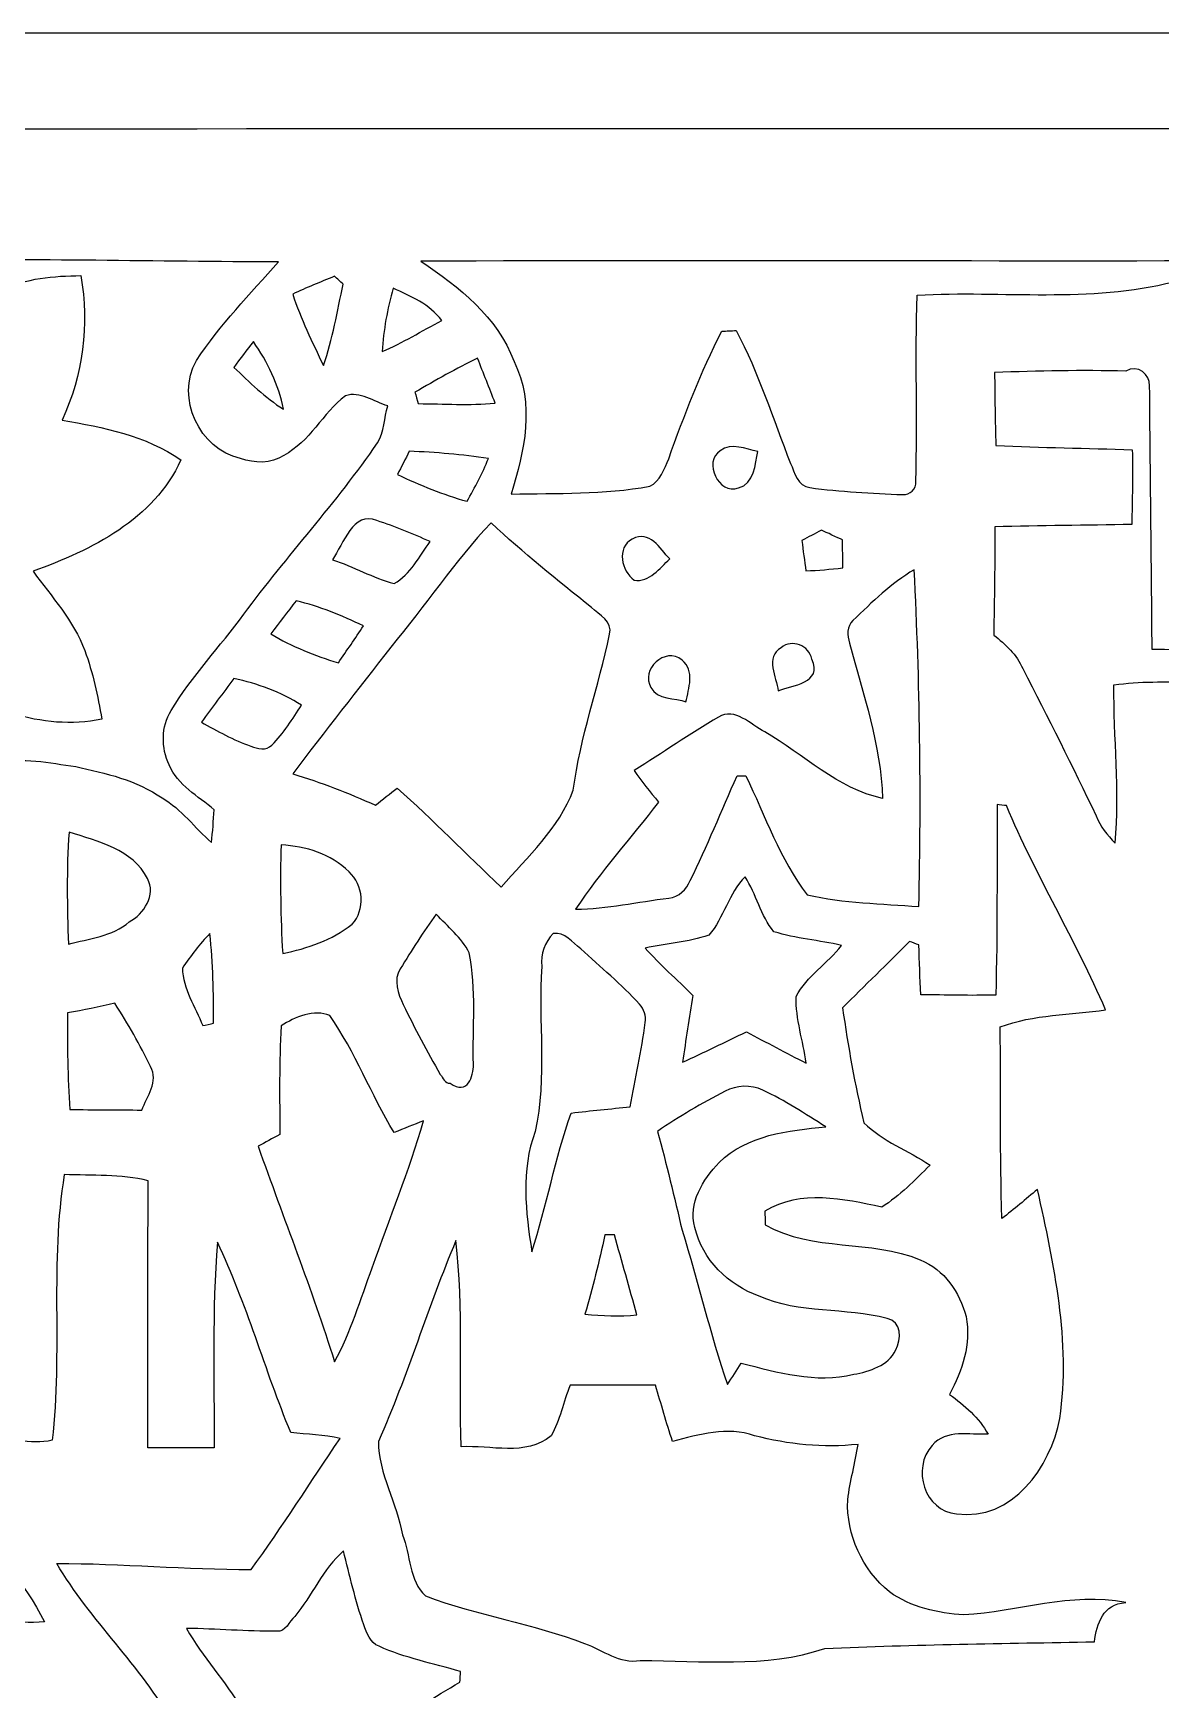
# Model space of a CAD drawing. Header units: centimetres. Extents: x -16.8 to 16.8, y -16.7 to 16.7.
# Drawn here: x -5 to 5.82, y 0.76 to 16.67 of the extents above; entities that cross this region are included whole.
import ezdxf

# ---------------------------------------------------------------- set-up
doc = ezdxf.new("R2010")
doc.units = ezdxf.units.CM
doc.header["$MEASUREMENT"] = 0
doc.layers.add('Layer 1', color=7, linetype='Continuous')

msp = doc.modelspace()

# ---------------------------------------------------------------- linework, layer by layer
at = {"layer": 'Layer 1', "color": 7}
for points, knots in [([(-16.77458, 16.66875), (-16.77458, 16.66875), (16.77458, 16.66875), (16.77458, 16.66875), (16.77458, 16.66875), (16.77458, 16.66875), (16.77458, -16.66875), (16.77458, -16.66875), (16.77458, -16.66875), (16.77458, -16.66875), (-16.77458, -16.66875), (-16.77458, -16.66875), (-16.77458, -16.66875), (-16.77458, -16.66875), (-16.77458, 16.66875), (-16.77458, 16.66875), (-16.77458, 16.66875), (-16.77458, 16.66875), (-16.77458, 16.66875), (-16.77458, 16.66875)], [0, 0, 0, 0, 0.16666667, 0.16666667, 0.16666667, 0.16666667, 0.33333333, 0.33333333, 0.33333333, 0.33333333, 0.5, 0.5, 0.5, 0.5, 0.66666667, 0.66666667, 0.66666667, 0.66666667, 1, 1, 1, 1]), ([(-16.06056, 15.74024), (-16.08032, 8.00664), (-16.06338, 0.2727), (-16.06903, -7.46125), (-16.06903, -7.46125), (-16.06162, -10.29264), (-16.0842, -13.12439), (-16.05774, -15.95543), (-16.05774, -15.95543), (-8.24159, -15.97342), (-0.42545, -15.9579), (7.39069, -15.96319), (7.39069, -15.96319), (10.10426, -15.95579), (12.81818, -15.97836), (15.53139, -15.95191), (15.53139, -15.95191), (15.5508, -8.21796), (15.53422, -0.48436), (15.53986, 7.24958), (15.53986, 7.24958), (15.53245, 10.08098), (15.55503, 12.91272), (15.52857, 15.74377), (15.52857, 15.74377), (5.41937, 15.76246), (-4.68983, 15.74518), (-14.79903, 15.75223), (-14.79903, 15.75223), (-15.21954, 15.75294), (-15.6404, 15.75223), (-16.06056, 15.74024)], [0, 0, 0, 0, 0.11111111, 0.11111111, 0.11111111, 0.11111111, 0.22222222, 0.22222222, 0.22222222, 0.22222222, 0.33333333, 0.33333333, 0.33333333, 0.33333333, 0.44444444, 0.44444444, 0.44444444, 0.44444444, 0.55555556, 0.55555556, 0.55555556, 0.55555556, 0.66666667, 0.66666667, 0.66666667, 0.66666667, 0.77777778, 0.77777778, 0.77777778, 0.77777778, 1, 1, 1, 1]), ([(-6.15244, 14.47871), (-4.98369, 14.51116), (-3.81423, 14.47165), (-2.64513, 14.47306), (-2.64513, 14.47306), (-2.91747, 14.16544), (-3.20499, 13.86734), (-3.43288, 13.52444), (-3.43288, 13.52444), (-3.63326, 13.16708), (-3.40536, 12.67037), (-3.00955, 12.58499), (-3.00955, 12.58499), (-2.87514, 12.53772), (-2.71709, 12.53031), (-2.59468, 12.61392), (-2.59468, 12.61392), (-2.3435, 12.74657), (-2.22109, 13.0175), (-2.00237, 13.18648), (-2.00237, 13.18648), (-1.86584, 13.23481), (-1.72438, 13.12686), (-1.59526, 13.09017), (-1.59526, 13.09017), (-1.63195, 12.97481), (-1.62913, 12.84111), (-1.69474, 12.73457), (-1.69474, 12.73457), (-2.08774, 12.1599), (-2.56328, 11.64907), (-2.97709, 11.09028), (-2.97709, 11.09028), (-3.20569, 10.77877), (-3.47521, 10.49726), (-3.67524, 10.16529), (-3.67524, 10.16529), (-3.7719, 10.01007), (-3.77119, 9.80581), (-3.69429, 9.64247), (-3.69429, 9.64247), (-3.61456, 9.44633), (-3.41559, 9.34261), (-3.26178, 9.21279), (-3.26178, 9.21279), (-3.2699, 9.10766), (-3.27554, 9.00077), (-3.28789, 8.896), (-3.28789, 8.896), (-3.44734, 9.03746), (-3.57364, 9.21738), (-3.76096, 9.32497), (-3.76096, 9.32497), (-4.00685, 9.49607), (-4.30424, 9.5631), (-4.5914, 9.62695), (-4.5914, 9.62695), (-4.84152, 9.66011), (-5.10787, 9.72679), (-5.35446, 9.64494), (-5.35446, 9.64494), (-5.63633, 9.57651), (-5.93443, 9.54017), (-6.223, 9.58603), (-6.223, 9.58603), (-6.08753, 9.86226), (-6.04414, 10.16459), (-6.01204, 10.46692), (-6.01204, 10.46692), (-5.49981, 10.21715), (-4.91984, 9.95751), (-4.34023, 10.08204), (-4.34023, 10.08204), (-4.37833, 10.30464), (-4.4256, 10.52724), (-4.50427, 10.73961), (-4.50427, 10.73961), (-4.60975, 11.02889), (-4.82353, 11.25573), (-5.00027, 11.50197), (-5.00027, 11.50197), (-4.43759, 11.70587), (-3.84281, 11.99762), (-3.5814, 12.57124), (-3.5814, 12.57124), (-3.91936, 12.80724), (-4.32506, 12.88203), (-4.72158, 12.95365), (-4.72158, 12.95365), (-4.5212, 13.38686), (-4.45664, 13.86911), (-4.54166, 14.34006), (-4.54166, 14.34006), (-4.79919, 14.33618), (-5.0733, 14.32348), (-5.30119, 14.19013), (-5.30119, 14.19013), (-5.59788, 14.02609), (-5.84165, 13.78867), (-6.10376, 13.57771), (-6.10376, 13.57771), (-6.10553, 13.87863), (-6.11188, 14.1799), (-6.15244, 14.47871)], [0, 0, 0, 0, 0.03703704, 0.03703704, 0.03703704, 0.03703704, 0.07407407, 0.07407407, 0.07407407, 0.07407407, 0.11111111, 0.11111111, 0.11111111, 0.11111111, 0.14814815, 0.14814815, 0.14814815, 0.14814815, 0.18518519, 0.18518519, 0.18518519, 0.18518519, 0.22222222, 0.22222222, 0.22222222, 0.22222222, 0.25925926, 0.25925926, 0.25925926, 0.25925926, 0.2962963, 0.2962963, 0.2962963, 0.2962963, 0.33333333, 0.33333333, 0.33333333, 0.33333333, 0.37037037, 0.37037037, 0.37037037, 0.37037037, 0.40740741, 0.40740741, 0.40740741, 0.40740741, 0.44444444, 0.44444444, 0.44444444, 0.44444444, 0.48148148, 0.48148148, 0.48148148, 0.48148148, 0.51851852, 0.51851852, 0.51851852, 0.51851852, 0.55555556, 0.55555556, 0.55555556, 0.55555556, 0.59259259, 0.59259259, 0.59259259, 0.59259259, 0.62962963, 0.62962963, 0.62962963, 0.62962963, 0.66666667, 0.66666667, 0.66666667, 0.66666667, 0.7037037, 0.7037037, 0.7037037, 0.7037037, 0.74074074, 0.74074074, 0.74074074, 0.74074074, 0.77777778, 0.77777778, 0.77777778, 0.77777778, 0.81481481, 0.81481481, 0.81481481, 0.81481481, 0.85185185, 0.85185185, 0.85185185, 0.85185185, 0.88888889, 0.88888889, 0.88888889, 0.88888889, 0.92592593, 0.92592593, 0.92592593, 0.92592593, 1, 1, 1, 1]), ([(-1.27706, 14.47871), (1.54058, 14.48929), (4.36033, 14.47482), (7.17903, 14.48364), (7.17903, 14.48364), (7.53216, 14.48082), (7.88741, 14.50728), (8.23983, 14.46812), (8.23983, 14.46812), (8.23877, 14.43249), (8.23666, 14.36158), (8.2356, 14.32595), (8.2356, 14.32595), (7.47289, 14.32701), (6.70913, 14.32278), (5.94783, 14.28186), (5.94783, 14.28186), (5.14385, 14.07583), (4.30565, 14.1986), (3.48544, 14.15344), (3.48544, 14.15344), (3.46393, 13.5569), (3.49003, 12.96), (3.47169, 12.36345), (3.47169, 12.36345), (3.48051, 12.29395), (3.41489, 12.23151), (3.3468, 12.23821), (3.3468, 12.23821), (3.04906, 12.24986), (2.75026, 12.26538), (2.45533, 12.30454), (2.45533, 12.30454), (2.33962, 12.31935), (2.30928, 12.44988), (2.26942, 12.53772), (2.26942, 12.53772), (2.10291, 12.96529), (1.96321, 13.40591), (1.74837, 13.81266), (1.74837, 13.81266), (1.70251, 13.8109), (1.65664, 13.80913), (1.61114, 13.80702), (1.61114, 13.80702), (1.40864, 13.41296), (1.24919, 12.99986), (1.10102, 12.58288), (1.10102, 12.58288), (1.05728, 12.48692), (1.0227, 12.36451), (0.91828, 12.31865), (0.91828, 12.31865), (0.48048, 12.23469), (0.03104, 12.25409), (-0.4124, 12.24245), (-0.4124, 12.24245), (-0.28293, 12.65343), (-0.18098, 13.11134), (-0.38418, 13.51703), (-0.38418, 13.51703), (-0.54363, 13.94601), (-0.91334, 14.22964), (-1.27706, 14.47871)], [0, 0, 0, 0, 0.05882353, 0.05882353, 0.05882353, 0.05882353, 0.11764706, 0.11764706, 0.11764706, 0.11764706, 0.17647059, 0.17647059, 0.17647059, 0.17647059, 0.23529412, 0.23529412, 0.23529412, 0.23529412, 0.29411765, 0.29411765, 0.29411765, 0.29411765, 0.35294118, 0.35294118, 0.35294118, 0.35294118, 0.41176471, 0.41176471, 0.41176471, 0.41176471, 0.47058824, 0.47058824, 0.47058824, 0.47058824, 0.52941176, 0.52941176, 0.52941176, 0.52941176, 0.58823529, 0.58823529, 0.58823529, 0.58823529, 0.64705882, 0.64705882, 0.64705882, 0.64705882, 0.70588235, 0.70588235, 0.70588235, 0.70588235, 0.76470588, 0.76470588, 0.76470588, 0.76470588, 0.82352941, 0.82352941, 0.82352941, 0.82352941, 0.88235294, 0.88235294, 0.88235294, 0.88235294, 1, 1, 1, 1]), ([(-2.5086, 14.16226), (-2.37702, 14.22471), (-2.2419, 14.27833), (-2.10749, 14.33407), (-2.10749, 14.33407), (-2.07998, 14.30937), (-2.05246, 14.28432), (-2.02459, 14.25963), (-2.02459, 14.25963), (-2.07892, 13.99752), (-2.12513, 13.73187), (-2.21333, 13.47823), (-2.21333, 13.47823), (-2.32128, 13.70189), (-2.42923, 13.92661), (-2.5086, 14.16226)], [0, 0, 0, 0, 0.2, 0.2, 0.2, 0.2, 0.4, 0.4, 0.4, 0.4, 0.6, 0.6, 0.6, 0.6, 1, 1, 1, 1]), ([(-1.54376, 14.21977), (-1.37407, 14.1418), (-1.19239, 14.0656), (-1.07809, 13.91003), (-1.07809, 13.91003), (-1.26718, 13.80772), (-1.45203, 13.69624), (-1.64959, 13.61052), (-1.64959, 13.61052), (-1.63689, 13.81689), (-1.60055, 14.02115), (-1.54376, 14.21977)], [0, 0, 0, 0, 0.25, 0.25, 0.25, 0.25, 0.5, 0.5, 0.5, 0.5, 1, 1, 1, 1]), ([(-3.07269, 13.45988), (-3.01272, 13.54384), (-2.94958, 13.62569), (-2.88572, 13.70718), (-2.88572, 13.70718), (-2.75061, 13.51209), (-2.64054, 13.29302), (-2.59786, 13.05772), (-2.59786, 13.05772), (-2.77319, 13.17025), (-2.92312, 13.3163), (-3.07269, 13.45988)], [0, 0, 0, 0, 0.25, 0.25, 0.25, 0.25, 0.5, 0.5, 0.5, 0.5, 1, 1, 1, 1]), ([(-1.33491, 13.2207), (-1.13806, 13.33571), (-0.93909, 13.44789), (-0.73343, 13.54702), (-0.73343, 13.54702), (-0.67945, 13.40309), (-0.61948, 13.26092), (-0.56586, 13.11663), (-0.56586, 13.11663), (-0.81104, 13.09158), (-1.05833, 13.10993), (-1.30351, 13.11134), (-1.30351, 13.11134), (-1.31128, 13.13886), (-1.32715, 13.19354), (-1.33491, 13.2207)], [0, 0, 0, 0, 0.2, 0.2, 0.2, 0.2, 0.4, 0.4, 0.4, 0.4, 0.6, 0.6, 0.6, 0.6, 1, 1, 1, 1]), ([(4.22769, 13.41049), (4.64714, 13.42425), (5.0673, 13.43519), (5.48711, 13.42319), (5.48711, 13.42319), (5.60317, 13.49269), (5.72029, 13.38968), (5.71676, 13.28349), (5.71676, 13.28349), (5.72311, 12.4393), (5.73405, 11.5951), (5.7404, 10.7509), (5.7404, 10.7509), (6.05472, 10.74561), (6.37011, 10.74879), (6.68443, 10.76325), (6.68443, 10.76325), (6.66044, 10.41224), (6.53415, 10.08062), (6.44913, 9.74231), (6.44913, 9.74231), (6.35247, 9.43539), (6.30449, 9.11437), (6.18878, 8.81345), (6.18878, 8.81345), (6.1147, 9.35143), (6.14362, 9.89365), (6.11928, 10.43411), (6.11928, 10.43411), (5.87093, 10.44187), (5.62046, 10.44575), (5.37422, 10.41047), (5.37422, 10.41047), (5.37034, 9.90424), (5.4296, 9.398), (5.38551, 8.89176), (5.38551, 8.89176), (5.31036, 8.96796), (5.24298, 9.05298), (5.20241, 9.15247), (5.20241, 9.15247), (4.97875, 9.62942), (4.73851, 10.09826), (4.49933, 10.56746), (4.49933, 10.56746), (4.44182, 10.70151), (4.33211, 10.79888), (4.22204, 10.88884), (4.22204, 10.88884), (4.22275, 11.23562), (4.2351, 11.58205), (4.22945, 11.92847), (4.22945, 11.92847), (4.66796, 11.94188), (5.10716, 11.94117), (5.54602, 11.95141), (5.54602, 11.95141), (5.54884, 12.19059), (5.55554, 12.42977), (5.55025, 12.66896), (5.55025, 12.66896), (5.11316, 12.68342), (4.67642, 12.68801), (4.24039, 12.71058), (4.24039, 12.71058), (4.23263, 12.94377), (4.23263, 13.17731), (4.22769, 13.41049)], [0, 0, 0, 0, 0.05555556, 0.05555556, 0.05555556, 0.05555556, 0.11111111, 0.11111111, 0.11111111, 0.11111111, 0.16666667, 0.16666667, 0.16666667, 0.16666667, 0.22222222, 0.22222222, 0.22222222, 0.22222222, 0.27777778, 0.27777778, 0.27777778, 0.27777778, 0.33333333, 0.33333333, 0.33333333, 0.33333333, 0.38888889, 0.38888889, 0.38888889, 0.38888889, 0.44444444, 0.44444444, 0.44444444, 0.44444444, 0.5, 0.5, 0.5, 0.5, 0.55555556, 0.55555556, 0.55555556, 0.55555556, 0.61111111, 0.61111111, 0.61111111, 0.61111111, 0.66666667, 0.66666667, 0.66666667, 0.66666667, 0.72222222, 0.72222222, 0.72222222, 0.72222222, 0.77777778, 0.77777778, 0.77777778, 0.77777778, 0.83333333, 0.83333333, 0.83333333, 0.83333333, 0.88888889, 0.88888889, 0.88888889, 0.88888889, 1, 1, 1, 1]), ([(1.59597, 12.65802), (1.70215, 12.7441), (1.84009, 12.67178), (1.95651, 12.65237), (1.95651, 12.65237), (1.9304, 12.53314), (1.92476, 12.3384), (1.77059, 12.30348), (1.77059, 12.30348), (1.57939, 12.23081), (1.42804, 12.5536), (1.59597, 12.65802)], [0, 0, 0, 0, 0.25, 0.25, 0.25, 0.25, 0.5, 0.5, 0.5, 0.5, 1, 1, 1, 1]), ([(-1.38889, 12.65484), (-1.13524, 12.64179), (-0.88053, 12.62556), (-0.62936, 12.58429), (-0.62936, 12.58429), (-0.68651, 12.44177), (-0.75918, 12.3063), (-0.83503, 12.1733), (-0.83503, 12.1733), (-1.06504, 12.23751), (-1.28658, 12.32923), (-1.50248, 12.43012), (-1.50248, 12.43012), (-1.46544, 12.50562), (-1.42734, 12.58041), (-1.38889, 12.65484)], [0, 0, 0, 0, 0.2, 0.2, 0.2, 0.2, 0.4, 0.4, 0.4, 0.4, 0.6, 0.6, 0.6, 0.6, 1, 1, 1, 1]), ([(-1.56669, 10.77454), (-1.2386, 11.16612), (-0.95603, 11.5951), (-0.60466, 11.96657), (-0.60466, 11.96657), (-0.29633, 11.68012), (0.03104, 11.41554), (0.36019, 11.15377), (0.36019, 11.15377), (0.43109, 11.08498), (0.56727, 11.01796), (0.53234, 10.8966), (0.53234, 10.8966), (0.42933, 10.3953), (0.25153, 9.91129), (0.18486, 9.40153), (0.18486, 9.40153), (0.04763, 9.03323), (-0.25506, 8.76088), (-0.50729, 8.46949), (-0.50729, 8.46949), (-0.84279, 8.78311), (-1.1617, 9.11401), (-1.5046, 9.41952), (-1.5046, 9.41952), (-1.57551, 9.36625), (-1.64465, 9.31122), (-1.71379, 9.25583), (-1.71379, 9.25583), (-1.97309, 9.37084), (-2.23661, 9.47702), (-2.5086, 9.5571), (-2.5086, 9.5571), (-2.19957, 9.96668), (-1.87995, 10.36814), (-1.56669, 10.77454)], [0, 0, 0, 0, 0.1, 0.1, 0.1, 0.1, 0.2, 0.2, 0.2, 0.2, 0.3, 0.3, 0.3, 0.3, 0.4, 0.4, 0.4, 0.4, 0.5, 0.5, 0.5, 0.5, 0.6, 0.6, 0.6, 0.6, 0.7, 0.7, 0.7, 0.7, 0.8, 0.8, 0.8, 0.8, 1, 1, 1, 1]), ([(-2.12654, 11.61309), (-2.02106, 11.76549), (-1.92934, 12.08299), (-1.70004, 11.9888), (-1.70004, 11.9888), (-1.52682, 11.92989), (-1.35608, 11.86215), (-1.18886, 11.78666), (-1.18886, 11.78666), (-1.29223, 11.64484), (-1.37795, 11.47057), (-1.53494, 11.38343), (-1.53494, 11.38343), (-1.73919, 11.43882), (-1.92546, 11.54677), (-2.12654, 11.61309)], [0, 0, 0, 0, 0.2, 0.2, 0.2, 0.2, 0.4, 0.4, 0.4, 0.4, 0.6, 0.6, 0.6, 0.6, 1, 1, 1, 1]), ([(0.74965, 11.81029), (0.91757, 11.90307), (1.016, 11.71998), (1.11019, 11.6205), (1.11019, 11.6205), (1.01388, 11.53301), (0.91581, 11.39119), (0.76835, 11.41695), (0.76835, 11.41695), (0.64629, 11.50444), (0.59761, 11.72916), (0.74965, 11.81029)], [0, 0, 0, 0, 0.25, 0.25, 0.25, 0.25, 0.5, 0.5, 0.5, 0.5, 1, 1, 1, 1]), ([(2.56611, 11.89672), (2.61691, 11.87344), (2.71851, 11.82617), (2.76931, 11.80253), (2.76931, 11.80253), (2.77001, 11.73551), (2.77107, 11.6018), (2.77178, 11.53477), (2.77178, 11.53477), (2.65359, 11.52031), (2.53506, 11.5122), (2.41688, 11.50479), (2.41688, 11.50479), (2.40453, 11.60216), (2.39007, 11.69952), (2.37913, 11.79654), (2.37913, 11.79654), (2.44122, 11.83005), (2.50366, 11.86321), (2.56611, 11.89672)], [0, 0, 0, 0, 0.16666667, 0.16666667, 0.16666667, 0.16666667, 0.33333333, 0.33333333, 0.33333333, 0.33333333, 0.5, 0.5, 0.5, 0.5, 0.66666667, 0.66666667, 0.66666667, 0.66666667, 1, 1, 1, 1]), ([(2.86914, 11.0296), (3.05259, 11.20458), (3.23568, 11.38837), (3.45757, 11.51643), (3.45757, 11.51643), (3.51084, 10.43905), (3.52742, 9.36025), (3.50132, 8.28216), (3.50132, 8.28216), (3.14325, 8.31039), (2.77989, 8.31427), (2.42923, 8.39576), (2.42923, 8.39576), (2.16888, 8.73513), (2.02741, 9.15317), (1.84044, 9.53735), (1.84044, 9.53735), (1.81963, 9.5377), (1.778, 9.53805), (1.75683, 9.53805), (1.75683, 9.53805), (1.6062, 9.20327), (1.47038, 8.86142), (1.30775, 8.53193), (1.30775, 8.53193), (1.27035, 8.44621), (1.19874, 8.37283), (1.10173, 8.36366), (1.10173, 8.36366), (0.80398, 8.32802), (0.50835, 8.25853), (0.20708, 8.25782), (0.20708, 8.25782), (0.44873, 8.61801), (0.73695, 8.94327), (1.00295, 9.28511), (1.00295, 9.28511), (0.92251, 9.3853), (0.83996, 9.48302), (0.76835, 9.58921), (0.76835, 9.58921), (1.0414, 9.75501), (1.30034, 9.94269), (1.57798, 10.10073), (1.57798, 10.10073), (1.73637, 10.20127), (1.88948, 10.02559), (2.02177, 9.96033), (2.02177, 9.96033), (2.3943, 9.74478), (2.72027, 9.41317), (3.15383, 9.32145), (3.15383, 9.32145), (3.13514, 9.83297), (2.96686, 10.32051), (2.83598, 10.81052), (2.83598, 10.81052), (2.81376, 10.88425), (2.80811, 10.97174), (2.86914, 11.0296)], [0, 0, 0, 0, 0.0625, 0.0625, 0.0625, 0.0625, 0.125, 0.125, 0.125, 0.125, 0.1875, 0.1875, 0.1875, 0.1875, 0.25, 0.25, 0.25, 0.25, 0.3125, 0.3125, 0.3125, 0.3125, 0.375, 0.375, 0.375, 0.375, 0.4375, 0.4375, 0.4375, 0.4375, 0.5, 0.5, 0.5, 0.5, 0.5625, 0.5625, 0.5625, 0.5625, 0.625, 0.625, 0.625, 0.625, 0.6875, 0.6875, 0.6875, 0.6875, 0.75, 0.75, 0.75, 0.75, 0.8125, 0.8125, 0.8125, 0.8125, 0.875, 0.875, 0.875, 0.875, 1, 1, 1, 1]), ([(-2.47615, 11.21904), (-2.25213, 11.16401), (-2.03729, 11.07757), (-1.82986, 10.97739), (-1.82986, 10.97739), (-1.90712, 10.85779), (-1.98931, 10.74138), (-2.06975, 10.62355), (-2.06975, 10.62355), (-2.29517, 10.69093), (-2.51566, 10.77877), (-2.71815, 10.89978), (-2.71815, 10.89978), (-2.63772, 11.00631), (-2.55729, 11.11285), (-2.47615, 11.21904)], [0, 0, 0, 0, 0.2, 0.2, 0.2, 0.2, 0.4, 0.4, 0.4, 0.4, 0.6, 0.6, 0.6, 0.6, 1, 1, 1, 1]), ([(2.17981, 10.76784), (2.28106, 10.85638), (2.45145, 10.78794), (2.47297, 10.65847), (2.47297, 10.65847), (2.59115, 10.42846), (2.27612, 10.40518), (2.15265, 10.35473), (2.15265, 10.35473), (2.13113, 10.4835), (2.026, 10.67858), (2.17981, 10.76784)], [0, 0, 0, 0, 0.25, 0.25, 0.25, 0.25, 0.5, 0.5, 0.5, 0.5, 1, 1, 1, 1]), ([(0.93063, 10.38648), (0.8255, 10.55299), (1.06504, 10.78477), (1.22908, 10.64824), (1.22908, 10.64824), (1.35467, 10.54735), (1.29117, 10.37766), (1.26612, 10.24714), (1.26612, 10.24714), (1.16558, 10.29088), (0.98919, 10.26301), (0.93063, 10.38648)], [0, 0, 0, 0, 0.25, 0.25, 0.25, 0.25, 0.5, 0.5, 0.5, 0.5, 1, 1, 1, 1]), ([(-3.07375, 10.47327), (-2.8448, 10.42317), (-2.6222, 10.34168), (-2.42323, 10.2168), (-2.42323, 10.2168), (-2.51213, 10.08521), (-2.59256, 9.9441), (-2.70828, 9.83368), (-2.70828, 9.83368), (-2.76154, 9.77336), (-2.84551, 9.80122), (-2.91042, 9.82239), (-2.91042, 9.82239), (-3.07658, 9.88201), (-3.2325, 9.96632), (-3.38526, 10.05346), (-3.38526, 10.05346), (-3.28048, 10.19281), (-3.17712, 10.33321), (-3.07375, 10.47327)], [0, 0, 0, 0, 0.16666667, 0.16666667, 0.16666667, 0.16666667, 0.33333333, 0.33333333, 0.33333333, 0.33333333, 0.5, 0.5, 0.5, 0.5, 0.66666667, 0.66666667, 0.66666667, 0.66666667, 1, 1, 1, 1]), ([(4.25238, 9.26324), (4.27496, 9.26042), (4.32012, 9.25477), (4.34269, 9.2516), (4.34269, 9.2516), (4.62174, 8.58026), (5.00697, 7.95867), (5.29414, 7.29156), (5.29414, 7.29156), (4.95653, 7.23971), (4.60551, 7.24958), (4.28272, 7.12682), (4.28272, 7.12682), (4.28731, 6.51334), (4.27955, 5.89986), (4.29824, 5.28638), (4.29824, 5.28638), (4.41501, 5.37598), (4.52649, 5.47299), (4.64079, 5.56577), (4.64079, 5.56577), (4.79848, 4.84717), (4.96288, 4.10669), (4.85457, 3.36832), (4.85457, 3.36832), (4.76673, 2.9016), (4.39808, 2.37561), (3.86362, 2.45181), (3.86362, 2.45181), (3.55671, 2.47438), (3.429, 2.89066), (3.63044, 3.10797), (3.63044, 3.10797), (3.75885, 3.26672), (3.99203, 3.20816), (4.16525, 3.21592), (4.16525, 3.21592), (4.07987, 3.37573), (3.93912, 3.49144), (3.79695, 3.59904), (3.79695, 3.59904), (3.91866, 3.82693), (4.00544, 4.08164), (3.95534, 4.34516), (3.95534, 4.34516), (3.89326, 4.57906), (3.74721, 4.79778), (3.51437, 4.89091), (3.51437, 4.89091), (3.03706, 5.09023), (2.48814, 4.96499), (2.02671, 5.22746), (2.02671, 5.22746), (2.026, 5.26027), (2.02459, 5.32589), (2.02389, 5.35869), (2.02389, 5.35869), (2.36573, 5.56507), (2.77848, 5.47476), (3.14537, 5.39644), (3.14537, 5.39644), (3.31893, 5.50616), (3.46393, 5.65538), (3.60856, 5.79967), (3.60856, 5.79967), (3.40042, 5.94007), (3.15313, 6.02721), (2.97498, 6.20748), (2.97498, 6.20748), (2.88502, 6.57049), (2.82434, 6.9402), (2.7686, 7.30956), (2.7686, 7.30956), (2.98203, 7.52369), (3.2004, 7.73254), (3.41207, 7.94808), (3.41207, 7.94808), (3.4417, 7.93679), (3.47133, 7.92551), (3.50132, 7.91386), (3.50132, 7.91386), (3.50696, 7.75511), (3.5119, 7.59531), (3.52072, 7.4362), (3.52072, 7.4362), (3.75955, 7.43303), (3.99979, 7.42668), (4.23933, 7.43232), (4.23933, 7.43232), (4.25697, 8.04263), (4.24991, 8.65293), (4.25238, 9.26324)], [0, 0, 0, 0, 0.04166667, 0.04166667, 0.04166667, 0.04166667, 0.08333333, 0.08333333, 0.08333333, 0.08333333, 0.125, 0.125, 0.125, 0.125, 0.16666667, 0.16666667, 0.16666667, 0.16666667, 0.20833333, 0.20833333, 0.20833333, 0.20833333, 0.25, 0.25, 0.25, 0.25, 0.29166667, 0.29166667, 0.29166667, 0.29166667, 0.33333333, 0.33333333, 0.33333333, 0.33333333, 0.375, 0.375, 0.375, 0.375, 0.41666667, 0.41666667, 0.41666667, 0.41666667, 0.45833333, 0.45833333, 0.45833333, 0.45833333, 0.5, 0.5, 0.5, 0.5, 0.54166667, 0.54166667, 0.54166667, 0.54166667, 0.58333333, 0.58333333, 0.58333333, 0.58333333, 0.625, 0.625, 0.625, 0.625, 0.66666667, 0.66666667, 0.66666667, 0.66666667, 0.70833333, 0.70833333, 0.70833333, 0.70833333, 0.75, 0.75, 0.75, 0.75, 0.79166667, 0.79166667, 0.79166667, 0.79166667, 0.83333333, 0.83333333, 0.83333333, 0.83333333, 0.875, 0.875, 0.875, 0.875, 0.91666667, 0.91666667, 0.91666667, 0.91666667, 1, 1, 1, 1]), ([(-4.6549, 8.99583), (-4.37903, 8.9087), (-4.04213, 8.83179), (-3.90172, 8.55063), (-3.90172, 8.55063), (-3.81423, 8.39435), (-3.93947, 8.21126), (-4.0767, 8.1347), (-4.0767, 8.1347), (-4.24215, 7.99712), (-4.46158, 7.97313), (-4.66161, 7.92162), (-4.66161, 7.92162), (-4.67254, 8.27969), (-4.68101, 8.63847), (-4.6549, 8.99583)], [0, 0, 0, 0, 0.2, 0.2, 0.2, 0.2, 0.4, 0.4, 0.4, 0.4, 0.6, 0.6, 0.6, 0.6, 1, 1, 1, 1]), ([(-2.62008, 8.87448), (-2.3816, 8.85931), (-2.1403, 8.79193), (-1.96779, 8.61589), (-1.96779, 8.61589), (-1.82668, 8.49277), (-1.80975, 8.24971), (-1.93887, 8.11212), (-1.93887, 8.11212), (-2.13148, 7.95972), (-2.36679, 7.8807), (-2.60421, 7.83202), (-2.60421, 7.83202), (-2.62537, 8.17915), (-2.62961, 8.52699), (-2.62008, 8.87448)], [0, 0, 0, 0, 0.2, 0.2, 0.2, 0.2, 0.4, 0.4, 0.4, 0.4, 0.6, 0.6, 0.6, 0.6, 1, 1, 1, 1]), ([(1.48484, 8.00841), (1.6316, 8.1728), (1.6764, 8.40952), (1.83303, 8.56897), (1.83303, 8.56897), (1.94169, 8.40176), (1.98226, 8.19503), (2.11032, 8.04086), (2.11032, 8.04086), (2.32057, 7.97348), (2.54494, 7.95937), (2.76049, 7.90928), (2.76049, 7.90928), (2.62396, 7.73889), (2.42888, 7.61118), (2.32304, 7.41997), (2.32304, 7.41997), (2.31881, 7.20337), (2.39077, 6.99311), (2.42006, 6.77933), (2.42006, 6.77933), (2.22638, 6.87493), (2.03729, 6.98006), (1.84644, 7.0799), (1.84644, 7.0799), (1.64147, 6.98288), (1.44039, 6.87952), (1.23366, 6.78709), (1.23366, 6.78709), (1.2633, 7.00158), (1.30069, 7.21501), (1.33174, 7.4295), (1.33174, 7.4295), (1.18039, 7.58225), (1.01635, 7.72231), (0.87454, 7.88423), (0.87454, 7.88423), (1.07703, 7.92551), (1.28834, 7.94067), (1.48484, 8.00841)], [0, 0, 0, 0, 0.09090909, 0.09090909, 0.09090909, 0.09090909, 0.18181818, 0.18181818, 0.18181818, 0.18181818, 0.27272727, 0.27272727, 0.27272727, 0.27272727, 0.36363636, 0.36363636, 0.36363636, 0.36363636, 0.45454545, 0.45454545, 0.45454545, 0.45454545, 0.54545455, 0.54545455, 0.54545455, 0.54545455, 0.63636364, 0.63636364, 0.63636364, 0.63636364, 0.72727273, 0.72727273, 0.72727273, 0.72727273, 0.81818182, 0.81818182, 0.81818182, 0.81818182, 1, 1, 1, 1]), ([(-1.47638, 7.6835), (-1.36631, 7.86236), (-1.25448, 8.04051), (-1.1303, 8.20984), (-1.1303, 8.20984), (-1.02164, 8.09025), (-0.88724, 7.98583), (-0.81456, 7.83766), (-0.81456, 7.83766), (-0.74224, 7.48524), (-0.78387, 7.12294), (-0.77399, 6.76593), (-0.77399, 6.76593), (-0.77364, 6.65374), (-0.8255, 6.46747), (-0.99836, 6.5853), (-0.99836, 6.5853), (-1.0474, 6.58283), (-1.06433, 6.63998), (-1.09149, 6.66997), (-1.09149, 6.66997), (-1.22061, 6.88799), (-1.33526, 7.11412), (-1.4478, 7.34095), (-1.4478, 7.34095), (-1.49543, 7.44432), (-1.54481, 7.57908), (-1.47638, 7.6835)], [0, 0, 0, 0, 0.125, 0.125, 0.125, 0.125, 0.25, 0.25, 0.25, 0.25, 0.375, 0.375, 0.375, 0.375, 0.5, 0.5, 0.5, 0.5, 0.625, 0.625, 0.625, 0.625, 0.75, 0.75, 0.75, 0.75, 1, 1, 1, 1]), ([(-3.56729, 7.69232), (-3.48827, 7.80979), (-3.40148, 7.92268), (-3.30235, 8.02393), (-3.30235, 8.02393), (-3.27378, 7.73783), (-3.26637, 7.44961), (-3.26708, 7.16209), (-3.26708, 7.16209), (-3.29283, 7.15645), (-3.34504, 7.14516), (-3.37079, 7.13952), (-3.37079, 7.13952), (-3.4484, 7.31908), (-3.55988, 7.49194), (-3.56729, 7.69232)], [0, 0, 0, 0, 0.2, 0.2, 0.2, 0.2, 0.4, 0.4, 0.4, 0.4, 0.6, 0.6, 0.6, 0.6, 1, 1, 1, 1]), ([(-0.00811, 8.02428), (0.10372, 8.04086), (0.17568, 7.93538), (0.25612, 7.87682), (0.25612, 7.87682), (0.44591, 7.70149), (0.64629, 7.53674), (0.81986, 7.34483), (0.81986, 7.34483), (0.86325, 7.29791), (0.88618, 7.233), (0.87489, 7.16915), (0.87489, 7.16915), (0.83926, 6.89751), (0.7814, 6.62975), (0.73096, 6.36058), (0.73096, 6.36058), (0.54116, 6.33977), (0.35207, 6.32248), (0.16298, 6.29991), (0.16298, 6.29991), (0.01058, 5.86352), (-0.07126, 5.40702), (-0.21343, 4.96782), (-0.21343, 4.96782), (-0.27129, 5.34776), (-0.32068, 5.75557), (-0.18027, 6.12281), (-0.18027, 6.12281), (-0.06456, 6.64281), (-0.15593, 7.18114), (-0.11606, 7.70819), (-0.11606, 7.70819), (-0.133, 7.82637), (-0.08573, 7.94032), (-0.00811, 8.02428)], [0, 0, 0, 0, 0.1, 0.1, 0.1, 0.1, 0.2, 0.2, 0.2, 0.2, 0.3, 0.3, 0.3, 0.3, 0.4, 0.4, 0.4, 0.4, 0.5, 0.5, 0.5, 0.5, 0.6, 0.6, 0.6, 0.6, 0.7, 0.7, 0.7, 0.7, 0.8, 0.8, 0.8, 0.8, 1, 1, 1, 1]), ([(-4.66866, 7.26193), (-4.51697, 7.28909), (-4.36492, 7.31873), (-4.21464, 7.35365), (-4.21464, 7.35365), (-4.09116, 7.15645), (-3.97157, 6.95607), (-3.87244, 6.74546), (-3.87244, 6.74546), (-3.79342, 6.604), (-3.90525, 6.45866), (-3.95676, 6.32848), (-3.95676, 6.32848), (-4.18783, 6.3306), (-4.41819, 6.3313), (-4.64855, 6.33342), (-4.64855, 6.33342), (-4.66654, 6.64281), (-4.67501, 6.95254), (-4.66866, 7.26193)], [0, 0, 0, 0, 0.16666667, 0.16666667, 0.16666667, 0.16666667, 0.33333333, 0.33333333, 0.33333333, 0.33333333, 0.5, 0.5, 0.5, 0.5, 0.66666667, 0.66666667, 0.66666667, 0.66666667, 1, 1, 1, 1]), ([(-2.61867, 7.13669), (-2.4892, 7.22136), (-2.30117, 7.30074), (-2.1523, 7.23618), (-2.1523, 7.23618), (-1.90818, 6.8834), (-1.75542, 6.47841), (-1.53388, 6.11188), (-1.53388, 6.11188), (-1.44074, 6.14962), (-1.34832, 6.19019), (-1.25307, 6.22406), (-1.25307, 6.22406), (-1.38853, 5.74463), (-1.58291, 5.28532), (-1.74519, 4.81506), (-1.74519, 4.81506), (-1.85773, 4.51167), (-1.9498, 4.19735), (-2.10679, 3.91266), (-2.10679, 3.91266), (-2.32551, 4.61116), (-2.5968, 5.29061), (-2.83951, 5.98029), (-2.83951, 5.98029), (-2.77142, 6.01839), (-2.70228, 6.05543), (-2.63313, 6.09247), (-2.63313, 6.09247), (-2.63137, 6.44066), (-2.64089, 6.78921), (-2.61867, 7.13669)], [0, 0, 0, 0, 0.11111111, 0.11111111, 0.11111111, 0.11111111, 0.22222222, 0.22222222, 0.22222222, 0.22222222, 0.33333333, 0.33333333, 0.33333333, 0.33333333, 0.44444444, 0.44444444, 0.44444444, 0.44444444, 0.55555556, 0.55555556, 0.55555556, 0.55555556, 0.66666667, 0.66666667, 0.66666667, 0.66666667, 0.77777778, 0.77777778, 0.77777778, 0.77777778, 1, 1, 1, 1]), ([(1.64183, 6.50875), (1.75154, 6.56766), (1.88983, 6.57507), (2.00307, 6.51969), (2.00307, 6.51969), (2.21544, 6.42126), (2.41053, 6.29073), (2.60879, 6.16761), (2.60879, 6.16761), (2.24896, 6.13234), (1.85385, 6.09106), (1.58397, 5.82401), (1.58397, 5.82401), (1.43087, 5.66208), (1.28446, 5.43419), (1.35149, 5.20241), (1.35149, 5.20241), (1.4224, 4.89162), (1.67358, 4.64926), (1.96779, 4.5406), (1.96779, 4.5406), (2.3562, 4.37021), (2.79471, 4.43301), (3.19793, 4.32717), (3.19793, 4.32717), (3.33446, 4.30248), (3.33622, 4.12433), (3.27942, 4.02625), (3.27942, 4.02625), (3.20816, 3.87244), (3.02895, 3.81952), (2.8762, 3.7913), (2.8762, 3.7913), (2.51178, 3.70099), (2.14736, 3.81141), (1.79458, 3.89784), (1.79458, 3.89784), (1.7526, 3.8294), (1.70956, 3.76132), (1.66511, 3.69429), (1.66511, 3.69429), (1.49542, 4.18042), (1.38536, 4.68454), (1.22908, 5.1749), (1.22908, 5.1749), (1.15499, 5.4924), (1.08021, 5.80954), (0.99236, 6.12387), (0.99236, 6.12387), (1.20086, 6.26498), (1.41711, 6.39516), (1.64183, 6.50875)], [0, 0, 0, 0, 0.07142857, 0.07142857, 0.07142857, 0.07142857, 0.14285714, 0.14285714, 0.14285714, 0.14285714, 0.21428571, 0.21428571, 0.21428571, 0.21428571, 0.28571429, 0.28571429, 0.28571429, 0.28571429, 0.35714286, 0.35714286, 0.35714286, 0.35714286, 0.42857143, 0.42857143, 0.42857143, 0.42857143, 0.5, 0.5, 0.5, 0.5, 0.57142857, 0.57142857, 0.57142857, 0.57142857, 0.64285714, 0.64285714, 0.64285714, 0.64285714, 0.71428571, 0.71428571, 0.71428571, 0.71428571, 0.78571429, 0.78571429, 0.78571429, 0.78571429, 0.85714286, 0.85714286, 0.85714286, 0.85714286, 1, 1, 1, 1]), ([(-7.66904, 5.5118), (-7.39069, 5.74358), (-7.01675, 5.69524), (-6.68267, 5.64162), (-6.68267, 5.64162), (-6.24699, 5.62469), (-5.81484, 5.73722), (-5.37774, 5.67408), (-5.37774, 5.67408), (-5.43207, 4.85211), (-5.38304, 4.02661), (-5.45359, 3.20569), (-5.45359, 3.20569), (-5.24369, 3.18311), (-5.02708, 3.11115), (-4.81718, 3.15771), (-4.81718, 3.15771), (-4.71664, 4.00297), (-4.84152, 4.86692), (-4.70041, 5.71006), (-4.70041, 5.71006), (-4.4323, 5.69701), (-4.15819, 5.71359), (-3.89502, 5.64938), (-3.89502, 5.64938), (-3.90066, 4.79531), (-3.89784, 3.94123), (-3.89784, 3.08681), (-3.89784, 3.08681), (-3.68653, 3.08716), (-3.47486, 3.08681), (-3.26284, 3.08681), (-3.26284, 3.08681), (-3.26073, 3.74438), (-3.28295, 4.40302), (-3.23144, 5.05883), (-3.23144, 5.05883), (-2.94852, 4.47005), (-2.77601, 3.83469), (-2.52695, 3.23109), (-2.52695, 3.23109), (-2.3689, 3.21486), (-2.20874, 3.20887), (-2.05246, 3.17535), (-2.05246, 3.17535), (-2.33892, 2.75731), (-2.60703, 2.32622), (-2.90759, 1.91805), (-2.90759, 1.91805), (-3.52989, 1.91735), (-4.15043, 1.9745), (-4.77238, 1.97591), (-4.77238, 1.97591), (-4.4517, 1.42734), (-3.96593, 0.99413), (-3.65548, 0.43956), (-3.65548, 0.43956), (-3.76202, 0.04798), (-3.91195, -0.33338), (-4.08058, -0.70309), (-4.08058, -0.70309), (-4.32894, -0.45403), (-4.56494, -0.19368), (-4.81259, 0.05574), (-4.81259, 0.05574), (-5.14668, 0.41734), (-5.51004, 0.7687), (-5.72206, 1.22061), (-5.72206, 1.22061), (-5.76051, 1.30175), (-5.7337, 1.38959), (-5.72664, 1.4732), (-5.72664, 1.4732), (-5.4483, 1.44992), (-5.16996, 1.391), (-4.8895, 1.41358), (-4.8895, 1.41358), (-5.28673, 2.18899), (-6.03038, 2.69169), (-6.59165, 3.33622), (-6.59165, 3.33622), (-6.17396, 3.4477), (-5.76509, 3.75391), (-5.68113, 4.19594), (-5.68113, 4.19594), (-5.56225, 4.63338), (-5.90444, 5.08635), (-6.33271, 5.16431), (-6.33271, 5.16431), (-6.77827, 5.24051), (-7.3092, 5.18513), (-7.66904, 5.5118)], [0, 0, 0, 0, 0.04166667, 0.04166667, 0.04166667, 0.04166667, 0.08333333, 0.08333333, 0.08333333, 0.08333333, 0.125, 0.125, 0.125, 0.125, 0.16666667, 0.16666667, 0.16666667, 0.16666667, 0.20833333, 0.20833333, 0.20833333, 0.20833333, 0.25, 0.25, 0.25, 0.25, 0.29166667, 0.29166667, 0.29166667, 0.29166667, 0.33333333, 0.33333333, 0.33333333, 0.33333333, 0.375, 0.375, 0.375, 0.375, 0.41666667, 0.41666667, 0.41666667, 0.41666667, 0.45833333, 0.45833333, 0.45833333, 0.45833333, 0.5, 0.5, 0.5, 0.5, 0.54166667, 0.54166667, 0.54166667, 0.54166667, 0.58333333, 0.58333333, 0.58333333, 0.58333333, 0.625, 0.625, 0.625, 0.625, 0.66666667, 0.66666667, 0.66666667, 0.66666667, 0.70833333, 0.70833333, 0.70833333, 0.70833333, 0.75, 0.75, 0.75, 0.75, 0.79166667, 0.79166667, 0.79166667, 0.79166667, 0.83333333, 0.83333333, 0.83333333, 0.83333333, 0.875, 0.875, 0.875, 0.875, 0.91666667, 0.91666667, 0.91666667, 0.91666667, 1, 1, 1, 1]), ([(0.4886, 5.12974), (0.51118, 5.13009), (0.55668, 5.1308), (0.57961, 5.13115), (0.57961, 5.13115), (0.65158, 4.87539), (0.72355, 4.61962), (0.79516, 4.36386), (0.79516, 4.36386), (0.62971, 4.34128), (0.46214, 4.35328), (0.29669, 4.36915), (0.29669, 4.36915), (0.37006, 4.62033), (0.43321, 4.87433), (0.4886, 5.12974)], [0, 0, 0, 0, 0.2, 0.2, 0.2, 0.2, 0.4, 0.4, 0.4, 0.4, 0.6, 0.6, 0.6, 0.6, 1, 1, 1, 1]), ([(-0.94156, 5.07612), (-0.86642, 4.41819), (-0.91264, 3.75497), (-0.89253, 3.09457), (-0.89253, 3.09457), (-0.60784, 3.11326), (-0.27234, 3.00002), (-0.02787, 3.19969), (-0.02787, 3.19969), (0.05821, 3.35033), (0.09031, 3.52601), (0.15381, 3.68688), (0.15381, 3.68688), (0.42651, 3.68723), (0.69956, 3.68688), (0.97261, 3.68688), (0.97261, 3.68688), (1.0287, 3.50732), (1.07703, 3.32564), (1.13771, 3.14713), (1.13771, 3.14713), (1.39241, 3.21416), (1.6637, 3.29318), (1.9237, 3.20146), (1.9237, 3.20146), (2.24861, 3.11785), (2.5848, 3.08292), (2.91924, 3.11891), (2.91924, 3.11891), (2.89101, 2.94076), (2.84092, 2.76613), (2.81905, 2.58657), (2.81905, 2.58657), (2.80317, 2.25037), (2.96122, 1.91558), (3.21874, 1.7018), (3.21874, 1.7018), (3.42618, 1.55469), (3.68265, 1.49578), (3.93312, 1.48272), (3.93312, 1.48272), (4.45347, 1.50671), (4.96182, 1.70427), (5.48675, 1.59985), (5.48675, 1.59985), (5.26556, 1.5875), (5.21123, 1.39559), (5.18619, 1.22308), (5.18619, 1.22308), (4.32364, 1.2065), (3.46004, 1.19803), (2.59856, 1.15817), (2.59856, 1.15817), (2.03059, 0.96732), (1.41711, 1.04528), (0.82762, 1.04246), (0.82762, 1.04246), (0.62759, 1.01247), (0.46814, 1.14018), (0.29351, 1.20721), (0.29351, 1.20721), (-0.20461, 1.39594), (-0.73731, 1.47743), (-1.23472, 1.66405), (-1.23472, 1.66405), (-1.38959, 1.80834), (-1.37971, 2.05881), (-1.45415, 2.25072), (-1.45415, 2.25072), (-1.50883, 2.55199), (-1.68416, 2.8381), (-1.68593, 3.14678), (-1.68593, 3.14678), (-1.40476, 3.77684), (-1.20968, 4.44112), (-0.94156, 5.07612)], [0, 0, 0, 0, 0.05, 0.05, 0.05, 0.05, 0.1, 0.1, 0.1, 0.1, 0.15, 0.15, 0.15, 0.15, 0.2, 0.2, 0.2, 0.2, 0.25, 0.25, 0.25, 0.25, 0.3, 0.3, 0.3, 0.3, 0.35, 0.35, 0.35, 0.35, 0.4, 0.4, 0.4, 0.4, 0.45, 0.45, 0.45, 0.45, 0.5, 0.5, 0.5, 0.5, 0.55, 0.55, 0.55, 0.55, 0.6, 0.6, 0.6, 0.6, 0.65, 0.65, 0.65, 0.65, 0.7, 0.7, 0.7, 0.7, 0.75, 0.75, 0.75, 0.75, 0.8, 0.8, 0.8, 0.8, 0.85, 0.85, 0.85, 0.85, 0.9, 0.9, 0.9, 0.9, 1, 1, 1, 1]), ([(-2.4892, 1.46509), (-2.32128, 1.66688), (-2.22144, 1.92088), (-2.02106, 2.09515), (-2.02106, 2.09515), (-1.96074, 1.85808), (-1.90712, 1.6189), (-1.82704, 1.38712), (-1.82704, 1.38712), (-1.79705, 1.30775), (-1.76601, 1.21356), (-1.67958, 1.17969), (-1.67958, 1.17969), (-1.42946, 1.06892), (-1.15993, 1.01247), (-0.89782, 0.93839), (-0.89782, 0.93839), (-0.89923, 0.91264), (-0.90205, 0.86078), (-0.90382, 0.83503), (-0.90382, 0.83503), (-1.14512, 0.69427), (-1.38959, 0.5521), (-1.5935, 0.35842), (-1.5935, 0.35842), (-1.70709, 0.0568), (-1.50954, -0.30409), (-1.65947, -0.5909), (-1.65947, -0.5909), (-1.88983, -0.42968), (-2.07186, -0.19403), (-2.32763, -0.07197), (-2.32763, -0.07197), (-2.66418, -0.04198), (-2.94569, -0.28504), (-3.27307, -0.3242), (-3.27307, -0.3242), (-3.2071, -0.01623), (-3.01872, 0.26106), (-2.99156, 0.57538), (-2.99156, 0.57538), (-3.15771, 0.84208), (-3.37114, 1.07809), (-3.52848, 1.35114), (-3.52848, 1.35114), (-3.23956, 1.34902), (-2.95204, 1.32115), (-2.66277, 1.32644), (-2.66277, 1.32644), (-2.57422, 1.31057), (-2.54212, 1.42346), (-2.4892, 1.46509)], [0, 0, 0, 0, 0.07142857, 0.07142857, 0.07142857, 0.07142857, 0.14285714, 0.14285714, 0.14285714, 0.14285714, 0.21428571, 0.21428571, 0.21428571, 0.21428571, 0.28571429, 0.28571429, 0.28571429, 0.28571429, 0.35714286, 0.35714286, 0.35714286, 0.35714286, 0.42857143, 0.42857143, 0.42857143, 0.42857143, 0.5, 0.5, 0.5, 0.5, 0.57142857, 0.57142857, 0.57142857, 0.57142857, 0.64285714, 0.64285714, 0.64285714, 0.64285714, 0.71428571, 0.71428571, 0.71428571, 0.71428571, 0.78571429, 0.78571429, 0.78571429, 0.78571429, 0.85714286, 0.85714286, 0.85714286, 0.85714286, 1, 1, 1, 1])]:
    msp.add_open_spline(points, degree=3, knots=knots, dxfattribs=at)

doc.saveas('drawing.dxf')
